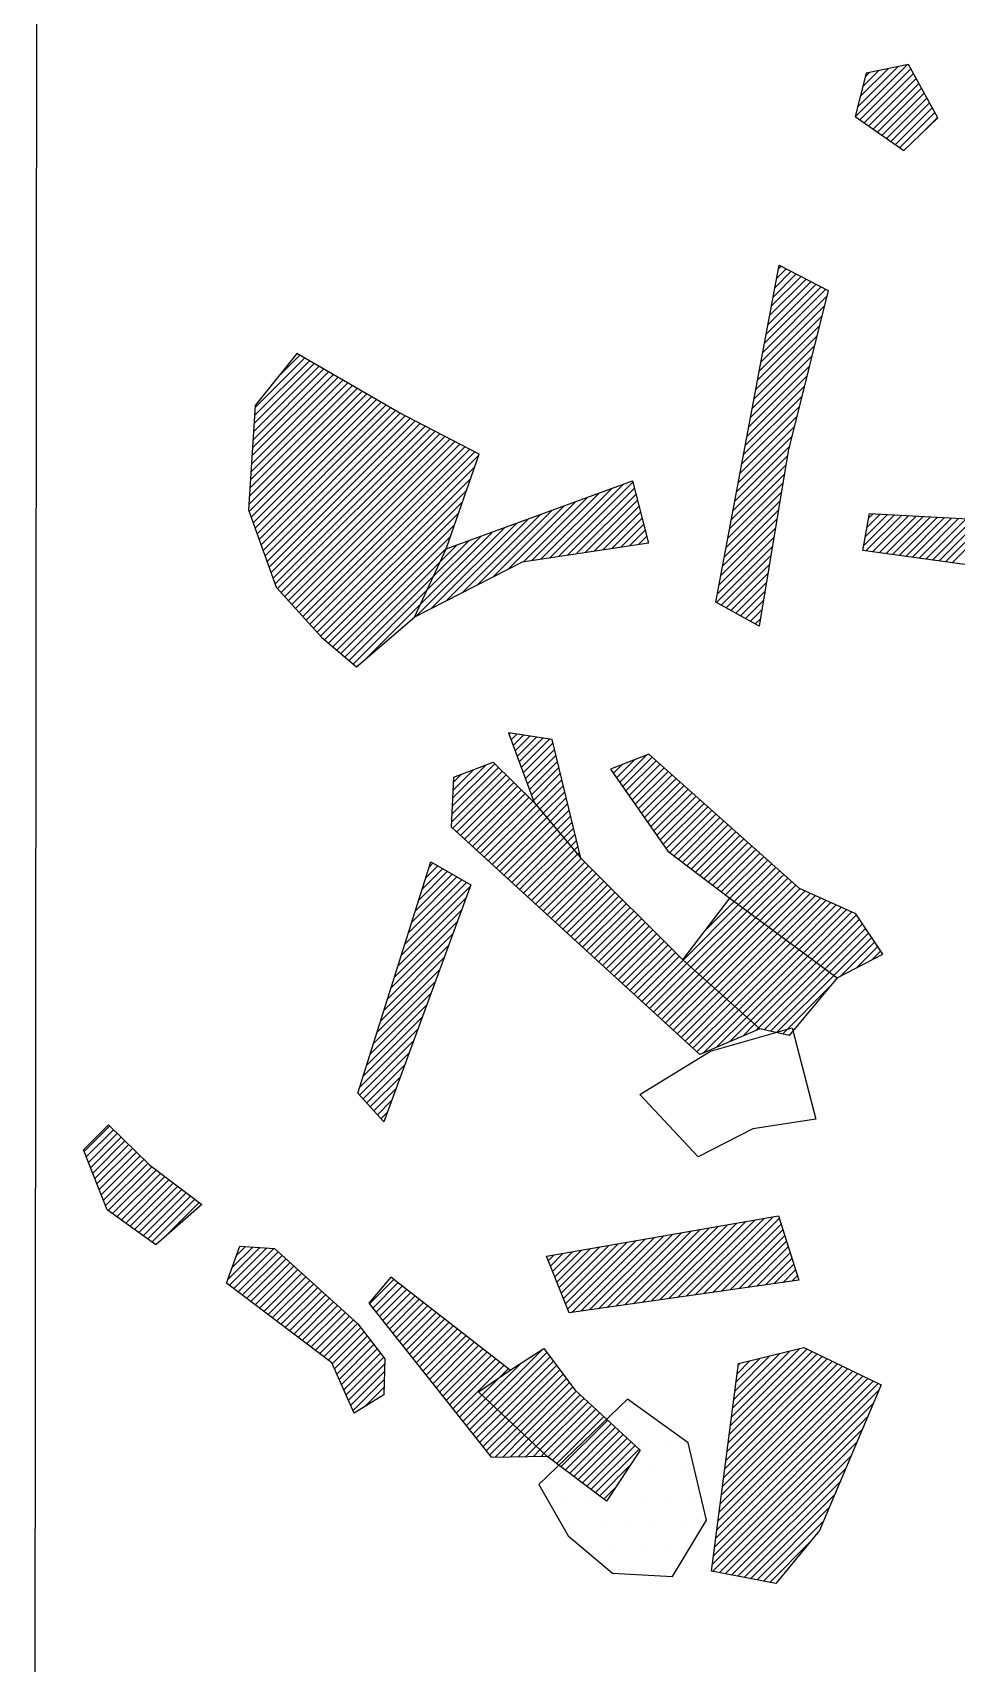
# Model space of a CAD drawing. Header units: metres. Extents: x 2 to 3.5, y -20.02 to -16.47.
# Drawn here: x 1.996 to 2.429, y -18.765 to -18 of the extents above; entities that cross this region are included whole.
import ezdxf

# ---------------------------------------------------------------- set-up
doc = ezdxf.new("R2010")
doc.units = ezdxf.units.M
doc.header["$LTSCALE"] = 25
doc.header["$MEASUREMENT"] = 0
doc.linetypes.add('STRICHPUNKTX2', pattern=[2, 1, -0.5, 0, -0.5])
doc.layers.get('0').update_dxf_attribs({"linetype": 'CONTINUOUS'})
for name, color, linetype in [('GRABUNGSGRENZE', 3, 'STRICHPUNKTX2'), ('KNOCHEN', 2, 'CONTINUOUS'), ('KNOCHENSCHRAFF', 2, 'CONTINUOUS'), ('STEINE', 4, 'CONTINUOUS'), ('STEINESCHRAFF', 4, 'CONTINUOUS')]:
    doc.layers.add(name, color=color, linetype=linetype)

# ---------------------------------------------------------------- blocks, each defined once
blk = doc.blocks.new('*X2')
at = {"color": 0}
for p, q in [((202.014, -1852.485), (203.213, -1851.285)), ((202.114, -1852.738), (203.392, -1851.461)), ((202.214, -1852.991), (203.57, -1851.636)), ((202.315, -1853.245), (203.748, -1851.811)), ((202.415, -1853.498), (203.927, -1851.986)), ((202.515, -1853.752), (204.105, -1852.161)), ((202.615, -1854.005), (204.283, -1852.337)), ((202.715, -1854.259), (204.462, -1852.512)), ((202.815, -1854.512), (204.64, -1852.687)), ((202.915, -1854.766), (204.819, -1852.862)), ((203.015, -1855.019), (204.997, -1853.037)), ((203.142, -1855.246), (205.186, -1853.201)), ((203.348, -1855.394), (205.388, -1853.354)), ((203.553, -1855.542), (205.589, -1853.506)), ((203.759, -1855.689), (205.79, -1853.658)), ((203.965, -1855.837), (205.991, -1853.811)), ((204.171, -1855.985), (206.193, -1853.963)), ((204.377, -1856.132), (206.394, -1854.115)), ((204.583, -1856.28), (206.595, -1854.268)), ((204.788, -1856.428), (206.796, -1854.42)), ((204.994, -1856.576), (206.998, -1854.572)), ((205.2, -1856.723), (207.199, -1854.724)), ((205.753, -1856.524), (207.4, -1854.877)), ((230.649, -1859.205), (234.313, -1855.541)), ((226.526, -1859.792), (230.033, -1856.285)), ((226.939, -1859.733), (230.461, -1856.211)), ((227.351, -1859.675), (230.889, -1856.137)), ((227.763, -1859.616), (231.317, -1856.062)), ((228.176, -1859.557), (231.745, -1855.988)), ((228.588, -1859.498), (232.173, -1855.913)), ((229, -1859.44), (232.601, -1855.839)), ((229.413, -1859.381), (233.029, -1855.764)), ((229.825, -1859.322), (233.457, -1855.69)), ((230.237, -1859.263), (233.885, -1855.615)), ((231.062, -1859.146), (234.592, -1855.616)), ((231.474, -1859.087), (234.677, -1855.885)), ((231.886, -1859.028), (234.762, -1856.153)), ((208.746, -1858.481), (210.245, -1856.982)), ((208.824, -1858.756), (210.576, -1857.004)), ((208.943, -1857.93), (209.913, -1856.96)), ((209.025, -1858.909), (210.907, -1857.026)), ((209.14, -1857.38), (209.582, -1856.938)), ((224.07, -1858.359), (225.325, -1857.104)), ((224.171, -1858.612), (225.753, -1857.03)), ((224.272, -1858.865), (226.181, -1856.955)), ((224.373, -1859.117), (226.609, -1856.881)), ((224.474, -1859.37), (227.037, -1856.806)), ((224.574, -1859.623), (227.465, -1856.732)), ((224.675, -1859.876), (227.893, -1856.658)), ((224.877, -1860.027), (228.321, -1856.583)), ((225.29, -1859.968), (228.749, -1856.509)), ((225.702, -1859.91), (229.177, -1856.434)), ((226.114, -1859.851), (229.605, -1856.36)), ((232.299, -1858.97), (234.847, -1856.421)), ((232.711, -1858.911), (234.932, -1856.69)), ((233.123, -1858.852), (235.017, -1856.958)), ((209.226, -1859.061), (211.106, -1857.182)), ((209.427, -1859.214), (211.291, -1857.35)), ((209.628, -1859.366), (211.477, -1857.517)), ((209.829, -1859.519), (211.663, -1857.685)), ((210.03, -1859.672), (211.848, -1857.853)), ((223.768, -1857.601), (224.041, -1857.328)), ((223.869, -1857.854), (224.469, -1857.253)), ((223.97, -1858.106), (224.897, -1857.179)), ((233.536, -1858.793), (235.102, -1857.227)), ((233.948, -1858.735), (235.188, -1857.495)), ((234.36, -1858.676), (235.273, -1857.763)), ((210.231, -1859.824), (212.034, -1858.021)), ((210.432, -1859.977), (212.22, -1858.189)), ((210.633, -1860.129), (212.406, -1858.357)), ((210.834, -1860.282), (212.591, -1858.525)), ((215.382, -1859.623), (216.522, -1858.483)), ((215.538, -1859.82), (216.72, -1858.638)), ((234.772, -1858.617), (235.358, -1858.032)), ((235.185, -1858.558), (235.443, -1858.3)), ((211.035, -1860.435), (212.777, -1858.692)), ((211.236, -1860.587), (212.963, -1858.86)), ((211.437, -1860.74), (213.148, -1859.028)), ((211.637, -1860.892), (213.334, -1859.196)), ((211.838, -1861.045), (213.52, -1859.364)), ((215.695, -1860.017), (216.919, -1858.793)), ((215.851, -1860.214), (217.118, -1858.948)), ((216.008, -1860.411), (217.316, -1859.103)), ((216.164, -1860.608), (217.515, -1859.258)), ((216.321, -1860.805), (217.714, -1859.412)), ((212.039, -1861.198), (213.705, -1859.532)), ((212.24, -1861.35), (213.891, -1859.7)), ((212.441, -1861.503), (214.077, -1859.867)), ((212.642, -1861.655), (214.262, -1860.035)), ((216.478, -1861.002), (217.912, -1859.567)), ((216.634, -1861.199), (218.111, -1859.722)), ((216.791, -1861.396), (218.31, -1859.877)), ((216.947, -1861.593), (218.508, -1860.032)), ((212.843, -1861.808), (214.448, -1860.203)), ((213.044, -1861.961), (214.634, -1860.371)), ((213.245, -1862.113), (214.82, -1860.539)), ((213.446, -1862.266), (214.979, -1860.733)), ((213.633, -1862.433), (215.133, -1860.933)), ((217.104, -1861.79), (218.707, -1860.187)), ((217.26, -1861.987), (218.906, -1860.342)), ((217.417, -1862.184), (219.104, -1860.497)), ((217.573, -1862.382), (219.303, -1860.652)), ((217.73, -1862.579), (219.502, -1860.806)), ((213.743, -1862.676), (215.287, -1861.132)), ((213.853, -1862.92), (215.441, -1861.331)), ((213.963, -1863.164), (215.596, -1861.53)), ((217.886, -1862.776), (219.7, -1860.961)), ((218.043, -1862.973), (219.899, -1861.116)), ((218.199, -1863.17), (220.098, -1861.271)), ((218.356, -1863.367), (220.296, -1861.426)), ((218.512, -1863.564), (220.495, -1861.581)), ((214.073, -1863.407), (215.75, -1861.73)), ((214.182, -1863.651), (215.904, -1861.929)), ((214.292, -1863.894), (216.059, -1862.128)), ((214.402, -1864.138), (216.107, -1862.433)), ((218.669, -1863.761), (220.694, -1861.736)), ((218.825, -1863.958), (220.892, -1861.891)), ((218.982, -1864.155), (221.091, -1862.046)), ((219.138, -1864.352), (221.29, -1862.201)), ((219.295, -1864.549), (221.488, -1862.355)), ((220.833, -1864.071), (222.503, -1862.401)), ((221.015, -1864.243), (223.483, -1861.775)), ((221.197, -1864.414), (223.703, -1861.909)), ((221.379, -1864.586), (223.855, -1862.11)), ((221.561, -1864.758), (224.007, -1862.311)), ((231.995, -1867.759), (237.319, -1862.434)), ((232.048, -1867.352), (237.081, -1862.319)), ((232.101, -1866.946), (236.843, -1862.203)), ((232.153, -1866.54), (236.605, -1862.088)), ((232.206, -1866.133), (236.367, -1861.973)), ((232.259, -1865.727), (236.128, -1861.857)), ((232.312, -1865.32), (235.89, -1861.742)), ((232.365, -1864.914), (235.556, -1861.723)), ((232.418, -1864.507), (235.087, -1861.838)), ((232.471, -1864.101), (234.619, -1861.953)), ((232.523, -1863.695), (234.15, -1862.068)), ((232.576, -1863.288), (233.682, -1862.183)), ((232.629, -1862.882), (233.213, -1862.298)), ((232.682, -1862.475), (232.745, -1862.413)), ((214.512, -1864.382), (216.095, -1862.799)), ((214.622, -1864.625), (216.082, -1863.166)), ((219.451, -1864.746), (221.687, -1862.51)), ((220.652, -1863.899), (221.46, -1863.09)), ((221.46, -1863.09), (221.886, -1862.665)), ((221.742, -1864.93), (224.159, -1862.513)), ((221.924, -1865.101), (224.312, -1862.714)), ((222.106, -1865.273), (224.464, -1862.915)), ((222.288, -1865.445), (224.616, -1863.117)), ((231.678, -1870.197), (238.749, -1863.126)), ((231.731, -1869.791), (238.51, -1863.011)), ((231.783, -1869.384), (238.272, -1862.896)), ((231.836, -1868.978), (238.034, -1862.78)), ((231.889, -1868.572), (237.796, -1862.665)), ((231.942, -1868.165), (237.558, -1862.549)), ((215.153, -1864.448), (216.069, -1863.532)), ((219.608, -1864.943), (220.652, -1863.899)), ((222.47, -1865.617), (224.768, -1863.318)), ((222.652, -1865.788), (224.921, -1863.519)), ((222.833, -1865.96), (225.081, -1863.712)), ((223.015, -1866.132), (225.265, -1863.882)), ((231.519, -1871.416), (239.257, -1863.678)), ((231.572, -1871.01), (239.225, -1863.357)), ((231.625, -1870.604), (238.987, -1863.242)), ((219.764, -1865.14), (220.833, -1864.071)), ((219.921, -1865.337), (221.015, -1864.243)), ((220.077, -1865.534), (221.197, -1864.414)), ((220.234, -1865.731), (221.379, -1864.586)), ((220.39, -1865.928), (221.561, -1864.758)), ((223.197, -1866.304), (225.449, -1864.052)), ((223.379, -1866.475), (225.632, -1864.222)), ((223.561, -1866.647), (225.816, -1864.392)), ((223.748, -1866.814), (226, -1864.562)), ((223.949, -1866.965), (226.183, -1864.731)), ((231.466, -1871.823), (238.998, -1864.291)), ((220.547, -1866.125), (221.742, -1864.93)), ((220.703, -1866.322), (221.924, -1865.101)), ((220.86, -1866.519), (222.106, -1865.273)), ((221.016, -1866.716), (222.288, -1865.445)), ((224.151, -1867.117), (226.367, -1864.901)), ((224.353, -1867.269), (226.551, -1865.071)), ((224.555, -1867.421), (226.734, -1865.241)), ((224.757, -1867.572), (226.918, -1865.411)), ((231.472, -1872.171), (238.739, -1864.904)), ((231.769, -1872.228), (238.48, -1865.517)), ((221.276, -1866.81), (222.47, -1865.617)), ((221.635, -1866.805), (222.652, -1865.788)), ((221.994, -1866.799), (222.833, -1865.96)), ((222.353, -1866.794), (223.015, -1866.132)), ((224.958, -1867.724), (227.102, -1865.581)), ((225.16, -1867.876), (227.285, -1865.751)), ((225.362, -1868.028), (227.469, -1865.92)), ((225.564, -1868.18), (227.653, -1866.09)), ((225.765, -1868.331), (227.837, -1866.26)), ((232.065, -1872.284), (238.22, -1866.129)), ((222.712, -1866.788), (223.197, -1866.304)), ((223.071, -1866.783), (223.379, -1866.475)), ((223.43, -1866.777), (223.561, -1866.647)), ((225.967, -1868.483), (228.02, -1866.43)), ((232.362, -1872.341), (237.961, -1866.742)), ((226.169, -1868.635), (227.61, -1867.194)), ((232.659, -1872.398), (237.702, -1867.355)), ((226.371, -1868.787), (226.905, -1868.252)), ((232.956, -1872.454), (237.443, -1867.968)), ((233.253, -1872.511), (237.184, -1868.58)), ((233.55, -1872.568), (236.924, -1869.193)), ((233.847, -1872.624), (236.665, -1869.806)), ((234.144, -1872.681), (236.013, -1870.812))]:
    blk.add_line(p, q, dxfattribs=at)
blk = doc.blocks.new('*X3')
at = {"color": 0}
for p, q in [((238.158, -1803.966), (240.592, -1801.532)), ((238.257, -1803.514), (240.15, -1801.621)), ((238.367, -1804.111), (240.761, -1801.717)), ((238.377, -1803.04), (239.708, -1801.709)), ((238.498, -1802.565), (239.266, -1801.798)), ((238.575, -1804.256), (240.886, -1801.946)), ((238.619, -1802.091), (238.823, -1801.887)), ((238.784, -1804.401), (241.011, -1802.174)), ((238.992, -1804.546), (241.135, -1802.403)), ((239.201, -1804.691), (241.26, -1802.632)), ((239.409, -1804.836), (241.385, -1802.861)), ((239.618, -1804.981), (241.51, -1803.09)), ((239.826, -1805.126), (241.634, -1803.318)), ((240.035, -1805.271), (241.759, -1803.547)), ((240.244, -1805.416), (241.884, -1803.776)), ((241.269, -1804.745), (242.009, -1804.005)), ((234.399, -1811.968), (235.152, -1811.215)), ((234.481, -1811.532), (234.919, -1811.095)), ((234.563, -1811.097), (234.685, -1810.975)), ((233.907, -1814.582), (236.55, -1811.938)), ((233.989, -1814.146), (236.317, -1811.818)), ((234.071, -1813.71), (236.084, -1811.697)), ((234.153, -1813.275), (235.851, -1811.577)), ((234.235, -1812.839), (235.618, -1811.456)), ((234.317, -1812.404), (235.385, -1811.336)), ((233.743, -1815.453), (236.819, -1812.377)), ((233.825, -1815.017), (236.783, -1812.058)), ((233.579, -1816.324), (236.586, -1813.317)), ((233.661, -1815.888), (236.702, -1812.847)), ((233.414, -1817.195), (236.353, -1814.257)), ((233.496, -1816.76), (236.469, -1813.787)), ((233.332, -1817.631), (236.236, -1814.727)), ((233.168, -1818.502), (236.003, -1815.667)), ((233.25, -1818.066), (236.12, -1815.197)), ((233.086, -1818.938), (235.887, -1816.137)), ((232.922, -1819.809), (235.654, -1817.077)), ((233.004, -1819.373), (235.77, -1816.607)), ((232.758, -1820.68), (235.421, -1818.017)), ((232.84, -1820.245), (235.537, -1817.547)), ((232.676, -1821.116), (235.304, -1818.487)), ((232.512, -1821.987), (235.071, -1819.428)), ((232.594, -1821.551), (235.188, -1818.957)), ((232.348, -1822.858), (234.909, -1820.297)), ((232.43, -1822.423), (234.979, -1819.873)), ((232.184, -1823.729), (234.768, -1821.145)), ((232.266, -1823.294), (234.838, -1820.721)), ((232.102, -1824.165), (234.698, -1821.569)), ((231.937, -1825.036), (234.557, -1822.417)), ((232.02, -1824.601), (234.627, -1821.993)), ((238.557, -1824.074), (239.995, -1822.636)), ((238.635, -1823.642), (239.659, -1822.618)), ((238.658, -1824.326), (240.331, -1822.653)), ((238.713, -1823.21), (239.324, -1822.6)), ((238.791, -1822.779), (238.988, -1822.582)), ((238.969, -1824.368), (240.666, -1822.671)), ((239.28, -1824.411), (241.002, -1822.689)), ((239.592, -1824.453), (241.338, -1822.707)), ((231.773, -1825.907), (234.416, -1823.264)), ((231.855, -1825.472), (234.487, -1822.841)), ((239.903, -1824.496), (241.674, -1822.725)), ((240.214, -1824.538), (242.009, -1822.743)), ((240.525, -1824.581), (242.345, -1822.76)), ((240.836, -1824.623), (242.681, -1822.778)), ((241.147, -1824.666), (243.016, -1822.796)), ((241.458, -1824.708), (243.352, -1822.814)), ((241.769, -1824.751), (243.688, -1822.832)), ((242.08, -1824.793), (244.024, -1822.85)), ((242.391, -1824.836), (244.359, -1822.867)), ((242.702, -1824.878), (244.695, -1822.885)), ((231.648, -1826.74), (234.276, -1824.112)), ((231.691, -1826.343), (234.346, -1823.688)), ((231.875, -1826.866), (234.205, -1824.536)), ((232.103, -1826.992), (234.135, -1824.96)), ((232.33, -1827.119), (234.065, -1825.384)), ((232.557, -1827.245), (233.994, -1825.808)), ((232.784, -1827.371), (233.924, -1826.232)), ((233.012, -1827.498), (233.853, -1826.656)), ((233.239, -1827.624), (233.783, -1827.08)), ((233.466, -1827.75), (233.713, -1827.503))]:
    blk.add_line(p, q, dxfattribs=at)
blk = doc.blocks.new('*X4')
at = {"color": 0}
for p, q in [((209.929, -1819.114), (213.248, -1815.795)), ((209.954, -1818.735), (213.024, -1815.665)), ((209.98, -1818.356), (212.8, -1815.535)), ((210.005, -1817.977), (212.577, -1815.406)), ((210.03, -1817.598), (212.353, -1815.276)), ((211.083, -1816.193), (212.129, -1815.146)), ((209.777, -1821.387), (214.59, -1816.574)), ((209.802, -1821.008), (214.367, -1816.444)), ((209.828, -1820.629), (214.143, -1816.314)), ((209.853, -1820.251), (213.919, -1816.184)), ((209.878, -1819.872), (213.695, -1816.055)), ((209.904, -1819.493), (213.472, -1815.925)), ((209.726, -1822.145), (215.038, -1816.834)), ((209.741, -1822.484), (215.262, -1816.963)), ((209.752, -1821.766), (214.814, -1816.704)), ((209.835, -1822.743), (215.485, -1817.093)), ((209.929, -1823.003), (215.709, -1817.223)), ((210.023, -1823.263), (215.933, -1817.353)), ((210.117, -1823.523), (216.156, -1817.483)), ((210.21, -1823.782), (216.38, -1817.612)), ((210.304, -1824.042), (216.604, -1817.742)), ((210.398, -1824.302), (216.83, -1817.87)), ((210.492, -1824.561), (217.063, -1817.99)), ((210.586, -1824.821), (217.296, -1818.111)), ((210.68, -1825.081), (217.528, -1818.232)), ((210.773, -1825.341), (217.761, -1818.353)), ((210.867, -1825.6), (217.994, -1818.474)), ((210.961, -1825.86), (218.227, -1818.595)), ((211.083, -1826.092), (218.459, -1818.715)), ((211.251, -1826.278), (218.692, -1818.836)), ((211.419, -1826.463), (218.925, -1818.957)), ((211.587, -1826.649), (219.158, -1819.078)), ((211.755, -1826.834), (219.39, -1819.199)), ((211.923, -1827.02), (219.623, -1819.319)), ((212.09, -1827.205), (219.856, -1819.44)), ((212.258, -1827.391), (220.089, -1819.561)), ((212.426, -1827.577), (220.321, -1819.682)), ((212.594, -1827.762), (220.514, -1819.842)), ((212.762, -1827.948), (220.324, -1820.386)), ((212.93, -1828.133), (220.134, -1820.929)), ((224.249, -1824.593), (227.733, -1821.108)), ((213.098, -1828.319), (219.944, -1821.473)), ((222.584, -1824.844), (225.618, -1821.809)), ((223, -1824.781), (226.174, -1821.607)), ((223.417, -1824.718), (226.729, -1821.406)), ((223.833, -1824.655), (227.285, -1821.204)), ((224.666, -1824.53), (227.806, -1821.389)), ((225.082, -1824.467), (227.879, -1821.67)), ((225.498, -1824.404), (227.951, -1821.951)), ((213.282, -1828.489), (219.754, -1822.017)), ((213.473, -1828.651), (219.564, -1822.561)), ((219.725, -1826.289), (223.396, -1822.617)), ((220.446, -1825.921), (223.952, -1822.415)), ((221.167, -1825.554), (224.507, -1822.213)), ((221.888, -1825.186), (225.063, -1822.011)), ((225.915, -1824.342), (228.024, -1822.232)), ((226.331, -1824.279), (228.097, -1822.513)), ((213.664, -1828.814), (219.374, -1823.104)), ((217.562, -1827.391), (221.73, -1823.223)), ((217.768, -1826.831), (221.175, -1823.425)), ((218.283, -1827.024), (222.286, -1823.021)), ((219.004, -1826.656), (222.841, -1822.819)), ((226.747, -1824.216), (228.169, -1822.794)), ((227.163, -1824.153), (228.242, -1823.075)), ((227.58, -1824.091), (228.314, -1823.356)), ((213.855, -1828.977), (219.184, -1823.648)), ((214.046, -1829.139), (218.994, -1824.192)), ((218.076, -1826.17), (220.619, -1823.627)), ((218.384, -1825.508), (220.064, -1823.828)), ((218.692, -1824.847), (219.508, -1824.03)), ((227.996, -1824.028), (228.387, -1823.637)), ((228.412, -1823.965), (228.46, -1823.918)), ((214.237, -1829.302), (218.692, -1824.847)), ((214.428, -1829.464), (218.384, -1825.508)), ((214.619, -1829.627), (218.076, -1826.17)), ((215.209, -1829.39), (217.768, -1826.831)), ((221.93, -1832.923), (221.987, -1832.865)), ((222.025, -1833.181), (222.293, -1832.913)), ((222.121, -1833.439), (222.6, -1832.96)), ((222.216, -1833.697), (222.906, -1833.007)), ((222.312, -1833.955), (223.212, -1833.055)), ((222.407, -1834.213), (223.518, -1833.102)), ((222.502, -1834.471), (223.825, -1833.149)), ((222.598, -1834.729), (223.985, -1833.343)), ((222.693, -1834.987), (224.054, -1833.627)), ((222.789, -1835.245), (224.123, -1833.911)), ((226.969, -1834.955), (227.81, -1834.114)), ((227.114, -1835.163), (228.394, -1833.883)), ((227.26, -1835.37), (228.638, -1833.993)), ((227.406, -1835.578), (228.825, -1834.159)), ((219.245, -1837.022), (221.616, -1834.651)), ((219.262, -1836.651), (221.437, -1834.476)), ((219.28, -1836.279), (221.259, -1834.3)), ((219.29, -1837.33), (221.794, -1834.826)), ((219.298, -1835.908), (220.853, -1834.353)), ((219.316, -1835.537), (220.279, -1834.574)), ((219.333, -1835.165), (219.705, -1834.794)), ((222.884, -1835.503), (224.192, -1834.196)), ((222.98, -1835.761), (224.261, -1834.48)), ((223.075, -1836.019), (224.33, -1834.765)), ((226.823, -1834.747), (227.225, -1834.345)), ((227.551, -1835.786), (229.011, -1834.326)), ((227.697, -1835.994), (229.198, -1834.493)), ((227.842, -1836.202), (229.385, -1834.66)), ((227.988, -1836.41), (229.572, -1834.826)), ((219.474, -1837.499), (221.973, -1835.001)), ((219.659, -1837.668), (222.151, -1835.176)), ((219.843, -1837.837), (222.329, -1835.351)), ((220.028, -1838.006), (222.508, -1835.527)), ((220.212, -1838.175), (222.686, -1835.702)), ((223.211, -1836.238), (224.399, -1835.049)), ((223.372, -1836.431), (224.469, -1835.333)), ((223.532, -1836.623), (224.538, -1835.618)), ((228.134, -1836.618), (229.759, -1834.993)), ((228.279, -1836.826), (229.945, -1835.16)), ((228.425, -1837.034), (230.132, -1835.327)), ((228.57, -1837.242), (230.319, -1835.493)), ((228.716, -1837.45), (230.506, -1835.66)), ((220.397, -1838.345), (222.864, -1835.877)), ((220.581, -1838.514), (223.043, -1836.052)), ((220.766, -1838.683), (223.211, -1836.238)), ((220.95, -1838.852), (223.372, -1836.431)), ((223.693, -1836.816), (224.607, -1835.902)), ((223.854, -1837.008), (224.676, -1836.187)), ((224.015, -1837.201), (224.745, -1836.471)), ((228.862, -1837.658), (230.693, -1835.827)), ((229.007, -1837.866), (230.879, -1835.994)), ((229.153, -1838.074), (231.066, -1836.16)), ((229.298, -1838.282), (231.253, -1836.327)), ((221.135, -1839.021), (223.532, -1836.623)), ((221.319, -1839.19), (223.693, -1836.816)), ((221.504, -1839.359), (223.854, -1837.008)), ((221.688, -1839.528), (224.015, -1837.201)), ((224.176, -1837.394), (224.814, -1836.756)), ((224.337, -1837.586), (224.883, -1837.04)), ((229.47, -1838.464), (231.44, -1836.494)), ((229.671, -1838.617), (231.627, -1836.661)), ((229.871, -1838.77), (231.813, -1836.828)), ((230.072, -1838.922), (232, -1836.994)), ((230.273, -1839.075), (232.187, -1837.161)), ((221.873, -1839.697), (224.176, -1837.394)), ((222.057, -1839.866), (224.337, -1837.586)), ((222.242, -1840.035), (224.498, -1837.779)), ((222.426, -1840.204), (224.659, -1837.971)), ((224.498, -1837.779), (224.953, -1837.324)), ((224.659, -1837.971), (225.022, -1837.609)), ((224.82, -1838.164), (225.091, -1837.893)), ((230.474, -1839.228), (232.374, -1837.328)), ((230.674, -1839.381), (232.561, -1837.495)), ((230.875, -1839.534), (232.747, -1837.661)), ((231.076, -1839.686), (232.934, -1837.828)), ((231.276, -1839.839), (233.121, -1837.995)), ((222.611, -1840.373), (224.82, -1838.164)), ((222.795, -1840.542), (224.981, -1838.356)), ((222.98, -1840.711), (225.142, -1838.549)), ((223.164, -1840.88), (225.304, -1838.741)), ((224.981, -1838.356), (225.16, -1838.178)), ((225.142, -1838.549), (225.229, -1838.462)), ((231.477, -1839.992), (233.308, -1838.162)), ((231.678, -1840.145), (233.495, -1838.328)), ((231.879, -1840.298), (233.681, -1838.495)), ((232.079, -1840.451), (233.868, -1838.662)), ((217.531, -1841.21), (219.261, -1839.481)), ((217.693, -1840.694), (219.036, -1839.352)), ((217.856, -1840.179), (218.811, -1839.223)), ((218.018, -1839.663), (218.586, -1839.094)), ((218.18, -1839.147), (218.362, -1838.966)), ((223.349, -1841.049), (225.481, -1838.917)), ((223.533, -1841.218), (225.658, -1839.094)), ((223.718, -1841.387), (225.835, -1839.271)), ((223.902, -1841.556), (226.012, -1839.447)), ((232.28, -1840.603), (234.055, -1838.829)), ((232.483, -1840.754), (234.242, -1838.995)), ((232.686, -1840.905), (234.429, -1839.162)), ((232.888, -1841.056), (234.615, -1839.329)), ((233.091, -1841.207), (234.802, -1839.496)), ((216.882, -1843.274), (220.12, -1840.036)), ((217.044, -1842.758), (219.935, -1839.867)), ((217.207, -1842.242), (219.71, -1839.739)), ((217.369, -1841.726), (219.485, -1839.61)), ((224.087, -1841.726), (226.189, -1839.624)), ((224.271, -1841.895), (226.366, -1839.8)), ((224.456, -1842.064), (226.543, -1839.977)), ((224.64, -1842.233), (226.719, -1840.154)), ((233.294, -1841.357), (234.989, -1839.662)), ((233.497, -1841.508), (235.176, -1839.829)), ((233.699, -1841.659), (235.363, -1839.996)), ((233.902, -1841.81), (235.553, -1840.159)), ((234.105, -1841.961), (235.797, -1840.269)), ((216.72, -1843.789), (219.914, -1840.595)), ((224.825, -1842.402), (226.896, -1840.33)), ((225.009, -1842.571), (227.073, -1840.507)), ((225.194, -1842.74), (227.25, -1840.683)), ((225.378, -1842.909), (227.427, -1840.86)), ((225.563, -1843.078), (227.604, -1841.037)), ((230.082, -1843.508), (232.686, -1840.905)), ((230.269, -1843.675), (232.888, -1841.056)), ((231.107, -1842.13), (232.483, -1840.754)), ((232.234, -1840.65), (232.28, -1840.603)), ((234.307, -1842.112), (236.041, -1840.378)), ((234.51, -1842.262), (236.285, -1840.487)), ((234.713, -1842.413), (236.53, -1840.597)), ((234.916, -1842.564), (236.774, -1840.706)), ((235.118, -1842.715), (237.018, -1840.815)), ((235.321, -1842.866), (237.262, -1840.924)), ((235.524, -1843.017), (237.507, -1841.034)), ((216.395, -1844.821), (219.504, -1841.712)), ((216.557, -1844.305), (219.709, -1841.154)), ((225.747, -1843.247), (227.781, -1841.213)), ((225.932, -1843.416), (227.958, -1841.39)), ((226.116, -1843.585), (228.135, -1841.566)), ((226.301, -1843.754), (228.312, -1841.743)), ((230.455, -1843.842), (233.091, -1841.207)), ((230.642, -1844.009), (233.294, -1841.357)), ((230.829, -1844.176), (233.497, -1841.508)), ((231.015, -1844.343), (233.699, -1841.659)), ((231.202, -1844.51), (233.902, -1841.81)), ((235.726, -1843.168), (237.751, -1841.143)), ((235.929, -1843.318), (237.995, -1841.252)), ((236.132, -1843.469), (238.217, -1841.384)), ((236.335, -1843.62), (238.359, -1841.596)), ((236.537, -1843.771), (238.5, -1841.808)), ((216.233, -1845.337), (219.299, -1842.271)), ((226.485, -1843.923), (228.489, -1841.92)), ((226.67, -1844.092), (228.666, -1842.096)), ((226.854, -1844.261), (228.843, -1842.273)), ((227.039, -1844.43), (229.02, -1842.449)), ((231.388, -1844.677), (234.105, -1841.961)), ((231.575, -1844.844), (234.307, -1842.112)), ((231.761, -1845.011), (234.51, -1842.262)), ((231.948, -1845.178), (234.713, -1842.413)), ((232.135, -1845.345), (234.916, -1842.564)), ((236.74, -1843.922), (238.642, -1842.02)), ((236.943, -1844.073), (238.784, -1842.231)), ((237.145, -1844.223), (238.926, -1842.443)), ((216.07, -1845.853), (219.093, -1842.83)), ((227.223, -1844.599), (229.197, -1842.626)), ((227.408, -1844.768), (229.374, -1842.803)), ((227.592, -1844.938), (229.551, -1842.979)), ((227.777, -1845.107), (229.728, -1843.156)), ((227.961, -1845.276), (229.905, -1843.332)), ((232.321, -1845.512), (235.118, -1842.715)), ((232.508, -1845.679), (235.321, -1842.866)), ((232.694, -1845.846), (235.524, -1843.017)), ((232.881, -1846.013), (235.726, -1843.168)), ((233.067, -1846.18), (235.929, -1843.318)), ((237.459, -1844.263), (239.067, -1842.655)), ((238.193, -1843.883), (239.209, -1842.867)), ((238.927, -1843.502), (239.351, -1843.079)), ((215.746, -1846.885), (218.683, -1843.948)), ((215.908, -1846.369), (218.888, -1843.389)), ((228.146, -1845.445), (230.082, -1843.508)), ((228.33, -1845.614), (230.269, -1843.675)), ((228.515, -1845.783), (230.455, -1843.842)), ((228.699, -1845.952), (230.642, -1844.009)), ((233.254, -1846.347), (236.132, -1843.469)), ((233.44, -1846.514), (236.335, -1843.62)), ((233.627, -1846.681), (236.537, -1843.771)), ((233.889, -1846.772), (236.74, -1843.922)), ((234.177, -1846.838), (236.943, -1844.073)), ((215.584, -1847.4), (218.478, -1844.506)), ((228.884, -1846.121), (230.829, -1844.176)), ((229.068, -1846.29), (231.015, -1844.343)), ((229.253, -1846.459), (231.202, -1844.51)), ((229.437, -1846.628), (231.388, -1844.677)), ((229.622, -1846.797), (231.575, -1844.844)), ((234.466, -1846.903), (237.145, -1844.223)), ((234.754, -1846.969), (236.924, -1844.799)), ((215.259, -1848.432), (218.067, -1845.624)), ((215.421, -1847.916), (218.272, -1845.065)), ((229.807, -1846.966), (231.761, -1845.011)), ((229.991, -1847.135), (231.948, -1845.178)), ((230.176, -1847.304), (232.135, -1845.345)), ((230.36, -1847.473), (232.321, -1845.512)), ((215.097, -1848.948), (217.862, -1846.183)), ((230.545, -1847.642), (232.508, -1845.679)), ((230.729, -1847.811), (232.694, -1845.846)), ((231.03, -1847.864), (232.881, -1846.013)), ((231.651, -1847.596), (233.067, -1846.18)), ((232.273, -1847.328), (233.254, -1846.347)), ((214.934, -1849.464), (217.657, -1846.742)), ((232.895, -1847.06), (233.44, -1846.514)), ((233.516, -1846.792), (233.627, -1846.681)), ((235.042, -1847.034), (235.101, -1846.975)), ((214.918, -1849.834), (217.451, -1847.3)), ((215.087, -1850.019), (217.246, -1847.859)), ((215.256, -1850.203), (217.041, -1848.418)), ((215.425, -1850.388), (216.836, -1848.977)), ((215.594, -1850.572), (216.63, -1849.536)), ((215.762, -1850.757), (216.425, -1850.095)), ((215.931, -1850.942), (216.22, -1850.653))]:
    blk.add_line(p, q, dxfattribs=at)
blk = doc.blocks.new('*X7')
at = {"color": 0}
for p, q in [((227.5, -1865), (227.5, -1865)), ((225.625, -1866.25), (225.625, -1866.25)), ((226.875, -1866.25), (226.875, -1866.25)), ((228.125, -1866.25), (228.125, -1866.25)), ((229.375, -1866.25), (229.375, -1866.25)), ((225, -1867.5), (225, -1867.5)), ((226.25, -1867.5), (226.25, -1867.5)), ((227.5, -1867.5), (227.5, -1867.5)), ((228.75, -1867.5), (228.75, -1867.5)), ((230, -1867.5), (230, -1867.5)), ((224.375, -1868.75), (224.375, -1868.75)), ((225.625, -1868.75), (225.625, -1868.75)), ((226.875, -1868.75), (226.875, -1868.75)), ((228.125, -1868.75), (228.125, -1868.75)), ((229.375, -1868.75), (229.375, -1868.75)), ((230.625, -1868.75), (230.625, -1868.75)), ((225, -1870), (225, -1870)), ((226.25, -1870), (226.25, -1870)), ((227.5, -1870), (227.5, -1870)), ((228.75, -1870), (228.75, -1870)), ((230, -1870), (230, -1870)), ((225.625, -1871.25), (225.625, -1871.25)), ((226.875, -1871.25), (226.875, -1871.25)), ((228.125, -1871.25), (228.125, -1871.25)), ((229.375, -1871.25), (229.375, -1871.25))]:
    blk.add_line(p, q, dxfattribs=at)

msp = doc.modelspace()

# ---------------------------------------------------------------- linework, layer by layer
at = {"layer": 'GRABUNGSGRENZE'}
msp.add_lwpolyline([(1.99916, -16.4672), (1.996, -20.01301)], dxfattribs=at)
at = {"layer": 'KNOCHEN'}
for points in [[(2.4202, -18.04024), (2.40653, -18.0152), (2.38663, -18.01919), (2.38144, -18.03957), (2.40432, -18.05547), (2.4202, -18.04024)], [(2.3162, -18.26724), (2.34595, -18.10928), (2.36885, -18.12111), (2.35016, -18.1965), (2.33655, -18.27855), (2.3162, -18.26724)], [(2.20532, -18.19791), (2.16767, -18.17837), (2.11985, -18.15062), (2.10037, -18.17502), (2.0971, -18.22396), (2.1102, -18.26023), (2.13151, -18.28378), (2.14777, -18.29762), (2.1749, -18.27428), (2.18983, -18.24221), (2.20532, -18.19791)], [(2.18983, -18.24221), (2.27717, -18.21046), (2.2847, -18.23956), (2.2255, -18.24849), (2.1749, -18.27428)], [(2.38515, -18.24306), (2.38828, -18.22574), (2.4719, -18.23018), (2.47383, -18.25518), (2.38515, -18.24306)], [(2.25295, -18.38732), (2.23942, -18.33167), (2.21903, -18.32852), (2.23113, -18.36121)], [(2.37306, -18.44343), (2.39452, -18.4323), (2.38186, -18.41338), (2.35539, -18.40153), (2.28478, -18.3385), (2.2669, -18.34556), (2.29376, -18.38393), (2.32273, -18.40598)], [(2.19232, -18.37278), (2.19345, -18.34932), (2.21184, -18.34226), (2.23113, -18.36121), (2.25295, -18.38732), (2.30068, -18.43495), (2.33675, -18.46724), (2.30864, -18.47935), (2.19232, -18.37278)], [(2.14843, -18.49753), (2.18256, -18.38905), (2.20139, -18.39984), (2.16062, -18.51084), (2.14843, -18.49753)], [(2.30068, -18.43495), (2.32273, -18.40598), (2.37306, -18.44343), (2.3505, -18.47036), (2.33675, -18.46724)], [(2.05378, -18.56851), (2.0309, -18.55209), (2.01981, -18.524), (2.03159, -18.51232), (2.05088, -18.53127), (2.07528, -18.54974), (2.05378, -18.56851)], [(2.24743, -18.60046), (2.23684, -18.5739), (2.34554, -18.55499), (2.3551, -18.58512), (2.24743, -18.60046)], [(2.14676, -18.64745), (2.13616, -18.62395), (2.08685, -18.5865), (2.09305, -18.56919), (2.10936, -18.57028), (2.14848, -18.60564), (2.16115, -18.62202), (2.16057, -18.63884), (2.14676, -18.64745)], [(2.21978, -18.62737), (2.16387, -18.58378), (2.15362, -18.59597), (2.21093, -18.66813), (2.23694, -18.66773)], [(2.32688, -18.62427), (2.35751, -18.61675), (2.39365, -18.63424), (2.36479, -18.70246), (2.34429, -18.72735), (2.31422, -18.72161), (2.32688, -18.62427)], [(2.2649, -18.68876), (2.23694, -18.66773), (2.20494, -18.6375), (2.21978, -18.62737), (2.23563, -18.61724), (2.25033, -18.63668), (2.28081, -18.66486), (2.2649, -18.68876)]]:
    msp.add_lwpolyline(points, dxfattribs=at)
at = {"layer": 'STEINE'}
for points in [[(2.30793, -18.52729), (2.28051, -18.4981), (2.31375, -18.47785), (2.35205, -18.46679), (2.36308, -18.50968), (2.33348, -18.51414), (2.30793, -18.52729)], [(2.23331, -18.68098), (2.24698, -18.705), (2.26781, -18.72243), (2.29585, -18.72408), (2.31178, -18.69764), (2.30326, -18.66139), (2.27479, -18.64087), (2.23331, -18.68098)]]:
    msp.add_lwpolyline(points, dxfattribs=at)

# ---------------------------------------------------------------- block references
at = {"layer": 'KNOCHENSCHRAFF', "xscale": 0.01, "yscale": 0.01, "zscale": 0.01}
for name in ['*X4', '*X3', '*X2']:
    msp.add_blockref(name, (0, 0), dxfattribs=at)
at = {"layer": 'STEINESCHRAFF', "xscale": 0.01, "yscale": 0.01, "zscale": 0.01}
msp.add_blockref('*X7', (0, 0), dxfattribs=at)

doc.saveas('drawing.dxf')
